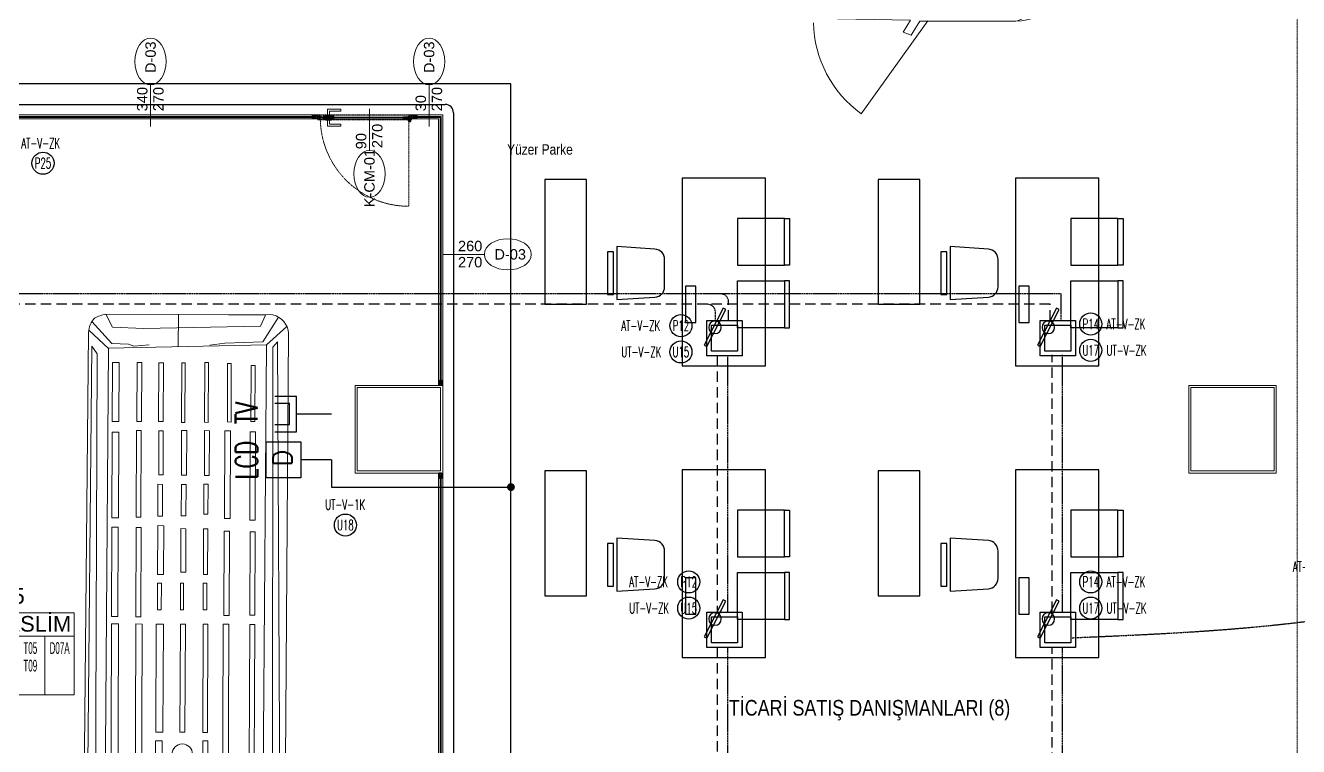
# Model space of a CAD drawing. Extents: x -1439 to 34962, y -872 to 8330.
# Drawn here: x 4082 to 5304, y 748 to 1440 of the extents above; entities that cross this region are included whole.
import ezdxf
from ezdxf.enums import TextEntityAlignment as Align

# ---------------------------------------------------------------- set-up
doc = ezdxf.new("R2010")
doc.units = 0
for name, pattern in [('DASHDOT', [1, 0.5, -0.25, 0, -0.25]), ('DOT2', [0.125, 0, -0.125]), ('HIDDEN', [0.375, 0.25, -0.125])]:
    doc.linetypes.add(name, pattern=pattern)
doc.layers.get('0').update_dxf_attribs({"color": 9, "lineweight": 9})
for name, color, linetype, lineweight in [('0 @ 1', 9, 'Continuous', 9), ('01', 9, 'Continuous', 9), ('04', 9, 'Continuous', 9), ('05', 9, 'Continuous', 9), ('06C', 9, 'Continuous', 9), ('06D', 9, 'Continuous', 9), ('07K', 9, 'Continuous', 9), ('10', 9, 'Continuous', 9), ('14', 9, 'Continuous', 9), ('15', 9, 'Continuous', 9), ('20', 9, 'DOT2', 9), ('21', 9, 'Continuous', 9), ('21_MAHAL', 9, 'Continuous', 9), ('22', 8, 'Continuous', 9), ('E-DATA BAGLATI UCU', 7, 'Continuous', 30), ('E-DATA LCD EKRAN', 7, 'Continuous', 30), ('E-DATA PRİZİ (RJ45)', 7, 'Continuous', 30), ('E-KABLO', 7, 'Continuous', 30), ('E-YAZI', 7, 'Continuous', 30)]:
    doc.layers.add(name, color=color, linetype=linetype, lineweight=lineweight)
doc.styles.add('Arial', font='arial.ttf', dxfattribs={"height": 2.5})
doc.styles.add('E-YAZI', font='txttw.shx')
doc.styles.add('MuuM_TEXT-STANDART', font='ARIALN.TTF')
pattern_1 = [(225, (-604.72494, -2171.82614), (-0.0883883476, 0.0883883476), []), (135, (-604.72494, -2171.82614), (0.0883883476, 0.0883883476), [])]

# ---------------------------------------------------------------- blocks, each defined once
blk = doc.blocks.new('p-kolon-80x80-vw')
at = {"layer": '01'}
blk.add_lwpolyline([(-40, -40), (-40, 40), (40, 40), (40, -40)], close=True, dxfattribs=at)
blk = doc.blocks.new('0_doorno')
blk.add_lwpolyline([(4.5, 0), (12.5, 0)])
blk.add_ellipse((0, 0), major_axis=(-4.5, 0), ratio=0.666667)
at = {"style": 'Arial'}
blk.add_attdef('YUKSEKLIK', text='', height=2, dxfattribs=at).set_placement((5, 5.9), align=Align.TOP_LEFT)
blk.add_attdef('KAPINO', text='', height=1.4, dxfattribs=at).set_placement((-0.02, -0.04), align=Align.MIDDLE)
blk.add_attdef('GENISLIK', text='', height=2, dxfattribs=at).set_placement((5, -1.89), align=Align.BOTTOM_LEFT)
blk = doc.blocks.new('p-araba-crafter-4')
for points in [[(-176.5, 87.2), (-130.7, 82.6), (-71, 80.8), (-77.8, 90), (-164.8, 90.6), (-168.9, 94.5), (-170.1, 101.4, 0.235588), (-164.1, 121.9, 0.356373), (-171.5, 124.8, 0.328834), (-178.7, 117.4, 0.098208), (-180.5, 104.4, 0.009363), (-179, 94.6, 0.839717)], [(-286.7, 85.3), (-228.9, 95.1), (404.5, 91.5, -0.193651), (418.3, 85.7, -0.09777), (422.1, 75.1), (422.1, -85.4, -0.334174), (404.5, -100.4), (-234.9, -98.4, -0.019253), (-284.8, -86.2, -0.261404), (-306, -46.2, 0.013308), (-308.9, 51, -0.283819), (-286.7, 85.3, -0.476839)], [(-291.2, 63.3), (-295.4, 53.2, 0.393869), (-300.4, 47.3, -0.060445), (-299.2, 18.9, -0.299249), (-302.3, 15.3), (-302.5, -6.3), (-299.5, -9.1), (-300.2, -38.1), (-296.1, -41.2), (-296.9, -54.4), (-256, -85.1), (-240.5, -84.7), (-237.6, -87.2), (-204.5, -87.9), (-197.8, -84.4), (-103.3, -77.3), (393.2, -79.2), (389.5, 72.4), (-122.4, 74.1), (-201.9, 84.7), (-283.5, 81.8)], [(-261, 81.5), (-282.2, 81.7, 0.261581), (-288.6, 77.8, -0.022926), (-297.5, 63.2, 0.279532), (-297.7, 59.6), (-263.4, 78.9, 0.295188), (-261, 81.5, 13.178644)], [(-169.4, -89.5), (-202, -92.1, -0.242482), (-229.2, -34.1, 0.010953), (-230.6, 37.7, -0.215831), (-209.2, 84.5, -0.21756)], [(-201.2, -86.1), (-201.2, -86.1, -0.269239), (-226.2, -34.2, 0.010951), (-227.6, 37.7, -0.237508), (-203.9, 84.7, -0.21756)], [(-141.1, 76.7, 0.184522), (-137.6, -79.9, 0.707623)], [(-261, -82.6), (-282.2, -78, -0.261581), (-288.6, -74.1, 0.02138), (-297.5, -58.1, -0.279532), (-297.7, -54.6), (-263.4, -80, -0.295188), (-261, -82.6, -13.178644)], [(-175.7, -98.7), (-174.7, -93), (-169.4, -89.5), (-70.8, -84.6, -0.751196), (-77.1, -92.9), (-156.3, -93.3), (-169.7, -98.6)], [(-176.3, -98.4), (-176.5, -104.8, 0.473416), (-170.5, -125.9, 0.359561), (-161.3, -123.2, 0.175907), (-161, -116.6, 0.133572), (-169.4, -103.5, -0.278118), (-169.4, -98.6, -2.807037)]]:
    blk.add_lwpolyline(points, format="xyb")
for points in [[(-44, 90.8), (391.5, 88.2), (384.2, 83.3), (-51.8, 83.1), (-50.7, 85.7), (-44, 90.8)], [(407, 91.5), (389, 71.9)], [(415, 88.5), (394, 69.1), (393.6, 53), (391.6, 48.1), (392.9, 33.3)], [(422.1, 75.1), (409.8, 68.5), (408.5, 38.7), (411.2, -73.4), (421.7, -78.2), (422.1, -43.7), (422.1, -42.7)], [(-296, 53.1), (-235.9, 54.4), (-229.5, -58.6), (-296.9, -54.2), (-296.9, -45.5), (-245.2, -45.5), (-249, 41.3), (-300.1, 42.1)], [(-236.7, 55), (-249.1, 41.2)], [(391.1, 5.3), (422.1, 5.3)], [(392.9, -24.9), (394.9, -39.4), (396.1, -75.8), (420.1, -90.7)], [(-229.4, -58), (-245.3, -45.5)], [(-50.8, -87.1), (-43.4, -93.9), (396.3, -90), (391.2, -85.3), (-50.7, -86.9)], [(411.1, -98.7), (393.2, -79.2)]]:
    blk.add_lwpolyline(points)
for points in [[(-74.4, 68.3), (124.9, 68.3), (124.9, 61.7), (-74.4, 61.7)], [(131.8, 68.6), (217.8, 68.6), (217.8, 62.3), (131.8, 62.3)], [(226.8, 68.6), (308.9, 68.6), (308.9, 62.2), (226.8, 62.2)], [(319.3, 68.4), (375.9, 68.4), (375.9, 62.1), (319.3, 62.1)], [(-74.3, 45.1), (124.8, 45.1), (124.8, 39), (-74.3, 39)], [(131.6, 45), (217.6, 45), (217.6, 40.4), (131.6, 40.4)], [(227.5, 45), (310.5, 45), (310.5, 40.5), (227.5, 40.5)], [(319.3, 44.8), (375.9, 44.8), (375.9, 40.3), (319.3, 40.3)], [(-74.4, 25.9), (-21.1, 25.9), (-21.1, 19.5), (-74.4, 19.5)], [(-14.7, 25.9), (12.8, 25.9), (12.8, 19.5), (-14.7, 19.5)], [(21.1, 25.5), (124.7, 25.5), (124.7, 18.6), (21.1, 18.6)], [(228.4, 24.4), (259, 24.4), (259, 19.9), (228.4, 19.9)], [(138.5, 24.3), (164.2, 24.3), (164.2, 20.7), (138.5, 20.7)], [(172.3, 24.3), (219.3, 24.3), (219.3, 18.7), (172.3, 18.7)], [(268.1, 23.6), (310.5, 23.6), (310.5, 19.5), (268.1, 19.5)], [(319.3, 24), (375.6, 24), (375.6, 19.5), (319.3, 19.5)], [(-74.3, 2.3), (-20.9, 2.3), (-20.9, -2), (-74.3, -2)], [(21, 2.3), (124.9, 2.3), (124.9, -2.5), (21, -2.5)], [(138.5, 2.4), (164.2, 2.4), (164.2, -0.6), (138.5, -0.6)], [(174.7, 2.2), (216.5, 2.2), (216.5, -2.7), (174.7, -2.7)], [(228.7, 1.9), (259, 1.9), (259, -2.6), (228.7, -2.6)], [(267.9, 1.8), (310.9, 1.8), (310.9, -3.1), (267.9, -3.1)], [(318.6, 1.9), (375.6, 1.9), (375.6, -1.3), (318.6, -1.3)], [(-74.4, -19.6), (-20.7, -19.6), (-20.7, -24.4), (-74.4, -24.4)], [(-14.2, -19.6), (12.9, -19.6), (12.9, -24.4), (-14.2, -24.4)], [(20.9, -19.6), (125, -19.6), (125, -24.1), (20.9, -24.1)], [(138.6, -19.4), (164.4, -19.4), (164.4, -23), (138.6, -23)], [(172.7, -19.6), (216.5, -19.6), (216.5, -23.7), (172.7, -23.7)], [(230.4, -19.7), (259.2, -19.7), (259.2, -23.7), (230.4, -23.7)], [(267.7, -20.2), (310.7, -20.2), (310.7, -24.9), (267.7, -24.9)], [(318.7, -20.1), (376.2, -20.1), (376.2, -23.7), (318.7, -23.7)], [(-74.3, -38.8), (124.9, -38.8), (124.9, -44.3), (-74.3, -44.3)], [(133.3, -39.4), (214.2, -39.4), (214.2, -44.5), (133.3, -44.5)], [(226.4, -39.6), (310.7, -39.6), (310.7, -45.1), (226.4, -45.1)], [(319.1, -42.1), (375.4, -42.1), (375.4, -45.6), (319.1, -45.6)], [(-74.3, -64.2), (124.7, -64.2), (124.7, -69.1), (-74.3, -69.1)], [(133.7, -64.2), (213.6, -64.2), (213.6, -69.1), (133.7, -69.1)], [(224.8, -64), (309.7, -64), (309.7, -69), (224.8, -69)], [(319.8, -64.6), (373.3, -64.6), (373.3, -68.4), (319.8, -68.4)]]:
    blk.add_lwpolyline(points, close=True)
blk.add_circle((0, 0), 9.78)
blk = doc.blocks.new('p-crafter extra uzun')
for p, q in [((-101.1, -108.5), (-190.3, -172.7)), ((92.2, -107), (181.4, -171.1))]:
    blk.add_line(p, q)
at = {"extrusion": (0, 0, -1)}
blk.add_arc((-92.2, -107), 109.8, 215.7081, 269.024, dxfattribs=at)
blk.add_arc((-101.1, -108.5), 109.8, 215.7081, 269.024)
at = {"rotation": 269.7808623825683}
blk.add_blockref('p-araba-crafter-4', (-3.6, -306.8), dxfattribs=at)
blk = doc.blocks.new('p-araba-caddy')
for points in [[(4.3, 87.5), (96.5, 89.4), (104.4, 102.9), (112.3, 100.1), (105.3, 88.5), (403.1, 88.7), (392.4, 85.5), (418.7, 84.4, -0.236784), (423.2, -86), (112.4, -97.4), (113, -112.6), (99.2, -96.1), (12.1, -96.1, -0.35315), (-45.8, -38.2), (-47.8, 31.6, -0.418979), (4.3, 87.5, -0.014091)], [(2.6, 87.1), (-12.8, 80.3, 0.245122), (-38.2, 40.6, 1.092698)], [(409.1, 84.8, -0.220393), (429.1, 10.6, -0.069309), (420.9, -80.6, -0.369387), (413.2, -85.3, 0.321855)], [(64.1, 71.9), (123.6, 65.8, 0.084966), (128.5, -72.9, -0.035125), (66.4, -79.5, -0.194351), (64.1, 71.9, 5.525286)], [(420.8, 66.6), (409.1, 55.6, -0.115145), (408.6, -46.7, 0.095225), (425.8, -65.7, -1.448896)], [(198.7, 59.3), (404.3, 58.7, -0.170159), (399.2, -57.5), (133.8, -68.3)], [(414.2, 20.7, 0.498413), (429.9, 21.3, -5.209749)], [(414.6, 10.4, -0.389225), (429.1, 8.8, 0.453338)], [(-37.1, -40.4), (-20.3, -78.2, 0.180747), (-6, -89.7), (12.1, -96.1)]]:
    blk.add_lwpolyline(points, format="xyb")
for points in [[(128.4, 63.6), (198.3, 59.3), (187, 88.6)], [(-16.6, 71.1), (53.8, 76), (64, 81.8), (88.8, 77.8), (93.6, 84.4), (100.3, 80.4), (104.7, 83.1), (183.5, 83.5), (188.3, 71.1), (129.9, 71.1)], [(220.1, 84.7), (385.3, 81.2), (382, 68.1), (219.9, 73.1), (220.1, 84.7)], [(277.7, 83.1), (275.4, 70.9)], [(330, 82.5), (330.9, 70)], [(404.8, 58), (419.3, 71.2)], [(36.4, 59.8), (-33.1, 43.8), (-47.9, 36), (-46.1, -36), (-30.1, -43.8), (45.2, -66.5)], [(-42.8, 38.7), (-42.7, -37.7)], [(-39.6, 40.4), (-39.4, -39.3)], [(-36.4, 42.1), (-36.2, -40.8)], [(-33.2, 43.7), (-33, -41.8)], [(399.2, -57.5), (422.7, -74.7)], [(217.7, -71.2), (380.6, -66), (385.8, -78.4), (219.1, -84.1), (217.2, -71.2)], [(277.5, -68.5), (278.6, -81.7)], [(328.6, -68.3), (329.4, -80.9)], [(-13.4, -77.2), (54.3, -79.9), (68.9, -86.5), (98.6, -88.7), (103, -86.9), (111, -96.2), (108.3, -88.7), (191.1, -89.1), (192, -93.6)], [(118.2, -77.6), (201.9, -75.8), (199.3, -94.6)]]:
    blk.add_lwpolyline(points)
blk.add_lwpolyline([(53.8, 76), (130, 70.6, 0.08903), (133.8, -71.9, -0.153631), (54.3, -80.6, -0.218697)], format="xyb", close=True)
blk = doc.blocks.new('p- caddy')
for p, q in [((-86.5, 354), (-175.7, 289.9)), ((97.8, 351.9), (187, 287.8))]:
    blk.add_line(p, q)
blk.add_arc((-86.5, 354), 109.8, 215.7081, 269.024)
at = {"extrusion": (0, 0, -1)}
blk.add_arc((-97.8, 351.9), 109.8, 215.7081, 269.024, dxfattribs=at)
at = {"rotation": 268.9244510197643}
blk.add_blockref('p-araba-caddy', (10.6, 442.2), dxfattribs=at)
blk = doc.blocks.new('m-çalışma dolap modül')
at = {"lineweight": -3, "ltscale": 0.5}
blk.add_lwpolyline([(0, 40), (120, 40), (120, 0), (0, 0)], close=True, dxfattribs=at)
blk = doc.blocks.new('m-vw-sandalye-02')
at = {"lineweight": -3, "ltscale": 0.5}
for points in [[(-22.5, 0), (-22.5, -5), (22.5, -5), (22.5, 0)], [(-22.5, -5), (22.5, -5), (22.5, -50), (-22.5, -50)]]:
    blk.add_lwpolyline(points, close=True, dxfattribs=at)
blk = doc.blocks.new('m-vw-sandalye')
at = {"lineweight": -3, "ltscale": 0.5}
blk.add_lwpolyline([(-20.5, 0), (20.5, 0), (20.5, -6), (-20.5, -6)], close=True, dxfattribs=at)
blk.add_lwpolyline([(-25.5, -9), (25.5, -9), (23.1, -45.7, -0.395265), (13.1, -55), (-13.1, -55, -0.395265), (-23.1, -45.7)], format="xyb", close=True, dxfattribs=at)
blk = doc.blocks.new('m-vw-çalışma-p-01')
at = {"lineweight": -3, "ltscale": 0.5}
for p, q in [((11.9, 179), (91.9, 179)), ((11.9, -1), (11.9, 179)), ((91.9, 179), (91.9, -1)), ((91.9, -1), (11.9, -1))]:
    blk.add_line(p, q, dxfattribs=at)
for points in [[(32.8, 159.2), (35.5, 160.5), (53.7, 124.9), (51.1, 123.6)], [(15, 137.5), (25, 137.5), (25, 102.5), (15, 102.5)]]:
    blk.add_lwpolyline(points, close=True, dxfattribs=at)
blk.add_circle((43.3, 142.1), 6, dxfattribs=at)
at = {"lineweight": -3, "ltscale": 0.5, "xscale": -1, "rotation": 270}
blk.add_blockref('m-vw-sandalye-02', (115, 120), dxfattribs=at)
at = {"lineweight": -3, "rotation": 90}
blk.add_blockref('m-vw-sandalye', (-60, 90), dxfattribs=at)
at = {"lineweight": -3, "ltscale": 0.5, "rotation": 270}
blk.add_blockref('m-vw-sandalye-02', (115, 60), dxfattribs=at)
blk = doc.blocks.new('p-strahle-alüminyumdoğramaprofili')
at = {"layer": '10'}
h = blk.add_hatch(dxfattribs=at)
h.set_pattern_fill('NET', color=256, angle=315, style=0)
h.set_pattern_definition(pattern_1)
h.paths.add_polyline_path([(-4.6, 2.6), (-4.7, 2.6), (-4.7, 2.8), (-4.7, 2.8), (-4.7, 2.8), (-4.7, 2.9), (-5, 2.9), (-5, 2.8), (-4.9, 2.8), (-5, 2.6), (-5.1, 2.7), (-5.2, 2.3), (-5.1, 2.3), (-5.1, 2.3), (-5, 2.5, 0.2599), (-4.9, 2.3), (-4.7, 2.3, 0.382682)])
h.paths.add_polyline_path([(-4.9, 2.5), (-4.7, 2.5, -2.16717)], flags=16)
h = blk.add_hatch(dxfattribs=at)
h.set_pattern_fill('NET', color=256, angle=315, style=0)
h.set_pattern_definition(pattern_1)
h.paths.add_polyline_path([(-4.6, 0.9), (-4.7, 0.9), (-4.7, 0.8), (-4.7, 0.7), (-4.7, 0.7), (-4.7, 0.6), (-5, 0.6), (-5, 0.7), (-4.9, 0.7), (-5, 0.9), (-5.1, 0.9), (-5.2, 1.2), (-5.1, 1.2), (-5.1, 1.2), (-5, 1, -0.2599), (-4.9, 1.2), (-4.7, 1.2, -0.382682)])
h.paths.add_polyline_path([(-4.9, 1), (-4.7, 1, 2.16717)], flags=16)
h = blk.add_hatch(dxfattribs=at)
h.set_pattern_fill('NET', color=256, angle=315, style=0)
h.set_pattern_definition([(225, (-608.45214, -2173.53612), (-0.0883883476, 0.0883883476), []), (135, (-608.45214, -2173.53612), (0.0883883476, 0.0883883476), [])])
h.paths.add_polyline_path([(-3.5, 2.3), (-3.5, 2.6), (-4.5, 2.6), (-4.5, 2.3)])
h = blk.add_hatch(dxfattribs=at)
h.set_pattern_fill('NET', color=256, angle=315, style=0)
h.set_pattern_definition([(225, (-608.45214, -2180.04526), (-0.0883883476, 0.0883883476), []), (135, (-608.45214, -2180.04526), (0.0883883476, 0.0883883476), [])])
h.paths.add_polyline_path([(-3.5, 0.9), (-3.5, 1.2), (-4.5, 1.2), (-4.5, 0.9)])
h = blk.add_hatch(dxfattribs=at)
h.set_pattern_fill('NET', color=256, angle=315, style=0)
h.set_pattern_definition([(225, (-629.50454, -2177.58922), (-0.0883883476, 0.0883883476), []), (135, (-629.50454, -2177.58922), (0.0883883476, 0.0883883476), [])])
h.paths.add_polyline_path([(0, 0.7), (0, 1.7), (-0.2, 1.7), (-0.2, 0.7)])
for points in [[(-5.1, 2.7), (-5.2, 2.3)], [(-5.1, 0.9), (-5.2, 1.2)], [(-4.9, 3.6), (-4.9, 3.2), (-4.6, 3.2), (-4.6, 2.9), (-4.5, 2.9), (-4.6, 2.6), (-4.7, 2.6), (-4.7, 2.8), (-4.7, 2.8), (-4.7, 2.8), (-4.7, 3), (-5, 3), (-5, 2.8), (-4.9, 2.8), (-5, 2.6), (-5.1, 2.7), (-5.1, 3.8), (-0.1, 3.8)], [(-5, 2.5), (-5.1, 2.3), (-5.1, 2.3)], [(-5, 1), (-5.1, 1.2), (-5.1, 1.2)], [(-4.7, 2.9), (-5, 2.9)], [(-4.7, 0.6), (-5, 0.6)], [(-2.8, 0.2), (-2.7, 0.2), (-2.7, 0), (-4.9, 0), (-4.9, 0.2), (-4.6, 0.2), (-4.6, 0.7), (-2.7, 0.7)], [(-4.5, 2.9), (-4.5, 2.9), (-4.5, 2.3)], [(-4.5, 0.9), (-4.5, 0.9), (-4.5, 1.3)], [(-3.5, 2.3), (-3.5, 2.6)], [(-3.5, 1.3), (-3.5, 0.9)], [(-2.1, 0.9), (-2.1, 2.6)], [(-0.2, 0.7), (0, 0.7), (0, 1.7)], [(-0.2, 1.7), (0, 1.7)]]:
    blk.add_lwpolyline(points, dxfattribs=at)
for points in [[(-0.2, 2.7), (-0.2, 2.2), (0, 2.2), (0, 2.1), (-0.2, 2.1), (-0.2, 0.4), (0, 0.4), (0, 0), (-0.1, 0), (-0.1, -0.2), (-5.1, -0.2), (-5.1, 0.9), (-5, 0.9), (-4.9, 0.7), (-5, 0.7), (-5, 0.3), (-4.7, 0.3), (-4.7, 0.9), (-4.6, 0.9), (-4.5, 0.9), (-1.3, 0.9), (-1.2, 1.2), (-0.9, 1.2), (-0.9, 0.6), (-0.6, 0.6), (-0.6, 2.7)], [(-2, 0.8), (-1.4, 0.8), (-1.4, 0.1), (-1.3, 0), (-1.3, 0), (-2.1, 0), (-2.1, 0.1), (-2, 0.2)]]:
    blk.add_lwpolyline(points, close=True, dxfattribs=at)
for points in [[(-0.6, 3.3), (-0.6, 3.6), (-4.9, 3.6), (-4.9, 3.6, 0.561743), (-5, 3.7, 0.595966), (-4.9, 3.6, -2.204878)], [(-4.7, 2.5), (-4.9, 2.5, 1)], [(-4.7, 1), (-4.9, 1, -1)], [(-4.6, 2.9), (-4.5, 3.4, -0.833203), (-4.2, 3.4, -0.447088)], [(-4.5, 2.6), (-1.2, 2.6, -0.414214), (-0.9, 2.2), (-0.9, 1.2)], [(-4.2, 3.4), (-4.2, 3, 0.414214), (-4.1, 2.9), (-0.8, 2.9), (-0.8, 3.6)], [(-2.7, 0.7), (-2.7, 0.3), (-2.8, 0.3, 1), (-2.8, 0.2, -1)], [(-0.1, 3.8), (-0.1, 3.6), (-0.5, 3.6), (-0.5, 3.1, -1), (-0.7, 3.1)], [(-0.7, 3.1, -0.305404), (-0.6, 3.3, -5.773092)]]:
    blk.add_lwpolyline(points, format="xyb", dxfattribs=at)
for centre, radius, start, end in [((-4.7, 2.5), 0.253, 168.6676, 234.1258), ((-4.7, 1.1), 0.253, 125.8742, 191.3324), ((-4.8, 2.4), 0.125, 139.5402, 40.4598), ((-4.8, 1.1), 0.125, 319.5402, 220.4598), ((-4.8, 2.5), 0.273, 305.9738, 36.4289), ((-4.8, 1), 0.273, 323.5711, 54.0262)]:
    blk.add_arc(centre, radius, start, end, dxfattribs=at)
blk = doc.blocks.new('*U714')
at = {"layer": '06D'}
for points in [[(5, 4), (611, 4)], [(5, 0), (611, 0)]]:
    blk.add_lwpolyline(points, dxfattribs=at)
at = {"layer": '15'}
for points in [[(2, 2.5), (614, 2.5)], [(614, 1.5), (2, 1.5)]]:
    blk.add_lwpolyline(points, dxfattribs=at)
at = {"layer": '0 @ 1', "linetype": 'Continuous', "xscale": -1}
blk.add_blockref('p-strahle-alüminyumdoğramaprofili', (-0.1, 0.2), dxfattribs=at)
at = {"layer": '0 @ 1', "linetype": 'Continuous'}
blk.add_blockref('p-strahle-alüminyumdoğramaprofili', (616.1, 0.2), dxfattribs=at)
blk = doc.blocks.new('g-kapı kolu-p')
for points in [[(-5, 0.5), (5, 0.5), (5, 1.5), (-5, 1.5)], [(-2.7, 1.5), (2.7, 1.5), (2.7, 2.4), (-2.7, 2.4)], [(-5, -1.5), (5, -1.5), (5, -0.5), (-5, -0.5)], [(-2.7, -1.5), (2.7, -1.5), (2.7, -2.4), (-2.7, -2.4)]]:
    blk.add_lwpolyline(points, close=True)
for points in [[(11.8, 8.2), (-1, 8.2), (-1, 2.4), (0.9, 2.4), (0.9, 6.3), (11.8, 6.3), (11.8, 8.2)], [(11.8, -8.2), (-1, -8.2), (-1, -2.4), (0.9, -2.4), (0.9, -6.3), (11.8, -6.3), (11.8, -8.2)]]:
    blk.add_lwpolyline(points)
blk = doc.blocks.new('k-cambölme-kapı-p')
at = {"layer": '10'}
h = blk.add_hatch(dxfattribs=at)
h.set_pattern_fill('NET', color=256, angle=135, style=0)
h.set_pattern_definition([(135, (3753.7029, 560.85184), (-0.0883883476, -0.0883883476), []), (225, (3753.7029, 560.85184), (0.0883883476, -0.0883883476), [])])
h.paths.add_polyline_path([(2.1, -0.1), (2.1, 0), (2.1, 0), (2, 0.1), (2, 0.1), (2, 0.1), (2, 0.1), (2, -0.3), (1.9, -0.3), (1.9, -0.4), (1.9, -0.5), (1.7, -0.5), (1.8, -0.3), (1.7, -0.3), (1.5, -0.5), (1.4, -0.5), (1.6, -0.3), (1.6, -0.3), (1.5, -0.3), (1.3, -0.4), (1.3, -0.4), (1.3, -0.5), (1.3, -0.5), (1.3, -0.6), (1.3, -0.3), (1.3, -0.3), (1.2, -0.3), (1.2, -0.5), (1.2, -0.6), (1.2, -0.6), (1.3, -0.6), (3.5, -0.6), (3.5, -0.6), (3.4, -0.4), (3.4, -0.3), (3.4, -0.2), (3.4, -0.2), (3.4, -0.2), (2.7, -0.2), (2.7, -0.2), (2.9, -0.2, -1), (2.9, -0.2)])
h.paths.add_polyline_path([(2, -0.2), (2.1, -0.2), (2.1, -0.2), (2.1, -0.2), (2.1, -0.3), (2.9, -0.3), (2.9, -0.3), (2.6, -0.3), (2.5, -0.3), (2.5, -0.3), (2.5, -0.3), (2.5, -0.3), (2.5, -0.3), (2.4, -0.3), (2.4, -0.3), (2.1, -0.3), (2, -0.1), (2, -0.1), (2, -0.1)], flags=16)
h.paths.add_polyline_path([(2.4, -0.3), (2.5, -0.5), (2.1, -0.5), (2.1, -0.3)], flags=16)
h.paths.add_polyline_path([(2.6, -0.3), (2.9, -0.3), (2.9, -0.3), (3.3, -0.3, 0.166992), (3.3, -0.5), (2.7, -0.5), (2.6, -0.4)], flags=16)
h.paths.add_polyline_path([(3, -0.2), (3, -0.2), (3.3, -0.2, 0.10606), (3.3, -0.3), (3, -0.3)], flags=16)
h = blk.add_hatch(dxfattribs=at)
h.set_pattern_fill('NET', color=256, angle=135, style=0)
h.set_pattern_definition([(45, (474.94443, 2280.71206), (0.0883883476, -0.0883883476), []), (315, (474.94443, 2280.71206), (-0.0883883476, -0.0883883476), [])])
h.paths.add_polyline_path([(87.3, -0.2), (87.3, -0.2), (87.1, -0.2, 1), (87.1, -0.2), (87.9, -0.2), (87.9, 0), (87.9, 0), (88, 0.1), (88, 0.1), (88, 0.1), (88, -0.3), (88.1, -0.3), (88.1, -0.4), (88.1, -0.5), (88.3, -0.5), (88.2, -0.3), (88.3, -0.3), (88.5, -0.5), (88.6, -0.5), (88.4, -0.3), (88.4, -0.3), (88.5, -0.3), (88.7, -0.4), (88.7, -0.4), (88.7, -0.5), (88.7, -0.5), (88.7, -0.6), (88.7, -0.3), (88.7, -0.3), (88.8, -0.3), (88.8, -0.5), (88.8, -0.6), (88.8, -0.6), (88.7, -0.6), (86.5, -0.6), (86.5, -0.6), (86.6, -0.4), (86.6, -0.3), (86.6, -0.2), (86.6, -0.2), (86.6, -0.2)])
h.paths.add_polyline_path([(87.3, -0.5), (87.4, -0.4), (87.4, -0.3), (87.1, -0.3), (87.1, -0.3), (87, -0.3), (87, -0.3), (87, -0.2), (87, -0.2), (86.7, -0.2, -0.292264), (86.7, -0.5)], flags=16)
h.paths.add_polyline_path([(87.5, -0.5), (87.6, -0.5), (87.5, -0.4)], flags=16)
h.paths.add_polyline_path([(87.6, -0.4), (87.7, -0.5), (87.9, -0.5), (87.9, -0.3), (87.6, -0.3)], flags=16)
h.paths.add_polyline_path([(87.6, -0.5), (87.7, -0.6), (87.7, -0.5)], flags=16)
for points in [[(2, -0.3), (2, 2.1), (2.1, 2.1), (2.1, 2.3, 0.414214), (1.9, 2.4), (0.1, 2.4, 0.414214), (0, 2.4), (0, -2.4, 0.414214), (0.1, -2.4), (2.1, -2.4), (2.1, -2.3), (2.1, -2.2), (2.1, -2.2), (2.1, -2.2), (2.1, -2.2), (2.1, -2.2), (2.1, -0.9)], [(88, -0.3), (88, 2.1), (87.9, 2.1), (87.9, 2.3, -0.414214), (88.1, 2.4), (89.9, 2.4, -0.414214), (90, 2.4), (90, -2.4, -0.414214), (89.9, -2.4), (87.9, -2.4), (87.9, -2.3), (87.9, -2.2), (87.9, -2.2), (87.9, -2.2), (87.9, -2.2), (87.9, -2.2), (87.9, -0.9)], [(1.5, -0.3), (1.3, -0.4), (1.3, -0.4), (1.3, -0.5), (1.3, -0.5), (1.3, -0.6), (1.3, -0.3), (1.3, -0.3), (1.2, -0.3), (1.2, -0.5), (1.2, -0.6), (1.2, -0.6), (1.3, -0.6), (3.5, -0.6), (3.5, -0.6), (3.4, -0.4), (3.4, -0.3), (3.4, -0.2), (3.4, -0.2), (3.4, -0.2), (2.7, -0.2), (2.7, -0.2), (2.9, -0.2, -1), (2.9, -0.2, -1)], [(88.5, -0.3), (88.7, -0.4), (88.7, -0.4), (88.7, -0.5), (88.7, -0.5), (88.7, -0.6), (88.7, -0.3), (88.7, -0.3), (88.8, -0.3), (88.8, -0.5), (88.8, -0.6), (88.8, -0.6), (88.7, -0.6), (86.5, -0.6), (86.5, -0.6), (86.6, -0.4), (86.6, -0.3), (86.6, -0.2), (86.6, -0.2), (86.6, -0.2), (87.3, -0.2), (87.3, -0.2), (87.1, -0.2, 1), (87.1, -0.2, 1)], [(86.7, -0.5), (87.3, -0.5), (87.4, -0.4), (87.4, -0.3), (87.1, -0.3), (87.1, -0.3), (87, -0.3), (87, -0.3), (87, -0.2), (87, -0.2), (86.7, -0.2, 1)]]:
    blk.add_lwpolyline(points, format="xyb", dxfattribs=at)
at = {"layer": '10', "linetype": 'DASHDOT', "ltscale": 0.05}
for points in [[(3.2, 3.6), (0.2, 3.6)], [(1.7, 2.1), (1.7, 4.9)], [(6.1, 1.4), (6.1, -0.5)]]:
    blk.add_lwpolyline(points, dxfattribs=at)
at = {"layer": '10'}
for points in [[(1.8, 2.3), (0.2, 2.3), (0.2, 2), (0.4, 2), (0.4, 1.9), (0.2, 1.9), (0.2, 1.2), (0.4, 1.2), (0.4, -0.4), (0.2, -0.4), (0.2, -1.2), (0.4, -1.2), (0.4, -1.4), (0.2, -1.4), (0.2, -2.2), (1.8, -2.2), (1.8, -1.7), (1.6, -1.7), (1.6, -1.6), (1.8, -1.6), (1.8, -1.4), (1.6, -1.4), (1.6, -1.2), (1.7, -1.2), (1.7, -0.8), (1.1, -0.8), (1.1, -0.1), (1.5, -0.1), (1.5, 1.9), (1.6, 2), (1.8, 2), (1.8, 2.3)], [(0.7, 3.6), (0.7, 2.4)], [(0.7, 2.3), (0.7, -0.2), (1.1, -0.2)], [(1.1, 2.4), (1.1, 2.9)], [(1.1, -0.1), (1.1, 2.3)], [(1.5, 1.9), (1.1, 1.9)], [(1.2, 1.9), (1.2, -0.1)], [(2.9, -0.2), (2.1, -0.1), (2.1, 0), (2.1, 0), (2, 0.1), (2, 0.1), (2, 0.1), (2, 0.1)], [(3.8, 0.9), (2.6, 3.2)], [(4.1, 1.3), (2.7, 4)], [(8.1, 0.9), (8.1, 1.3), (4.1, 1.3)], [(5.3, 0.9), (5.3, -0.2)], [(5.5, 1.3), (5.8, 1), (5.8, 0.9)], [(5.6, 0.9), (5.6, -0.2)], [(6.8, 1.3), (6.5, 1), (6.5, 0.9)], [(6.7, 0.9), (6.7, -0.2)], [(7, 0.9), (7, -0.2)], [(87.1, -0.2), (87.9, -0.2), (87.9, 0), (87.9, 0), (88, 0.1), (88, 0.1), (88, 0.1)], [(88.2, 2.3), (89.8, 2.3), (89.8, 2), (89.6, 2), (89.6, 1.9), (89.8, 1.9), (89.8, 1.2), (89.6, 1.2), (89.6, -0.4), (89.8, -0.4), (89.8, -1.2), (89.6, -1.2), (89.6, -1.4), (89.8, -1.4), (89.8, -2.2), (88.2, -2.2), (88.2, -1.7), (88.4, -1.7), (88.4, -1.6), (88.2, -1.6), (88.2, -1.4), (88.4, -1.4), (88.4, -1.2), (88.3, -1.2), (88.3, -0.8), (88.9, -0.8), (88.9, -0.1), (88.5, -0.1), (88.5, 1.9), (88.4, 2), (88.2, 2), (88.2, 2.3)], [(2.1, -0.9), (3.6, -0.9), (3.6, -0.6), (1.2, -0.6), (1.2, -0.3), (2, -0.3)], [(1.6, -0.3), (1.6, -0.3), (1.4, -0.5), (1.5, -0.5), (1.7, -0.3)], [(1.8, -0.3), (1.7, -0.5), (1.9, -0.5), (1.9, -0.4), (1.9, -0.3)], [(3.3, -0.5), (2.7, -0.5), (2.6, -0.4), (2.6, -0.3), (2.9, -0.3), (2.9, -0.3)], [(3.3, -0.3), (3.3, -0.3), (2.9, -0.3)], [(3, -0.3), (3, -0.2), (3, -0.2), (3.3, -0.2)], [(3, -0.3), (3.3, -0.3), (3.3, -0.3)], [(4.1, -0.2), (4.1, -0.5), (8.1, -0.5)], [(8.1, -0.5), (8.1, -0.2)], [(87.9, -0.9), (86.4, -0.9), (86.4, -0.6), (88.8, -0.6), (88.8, -0.3), (88, -0.3)], [(87.6, -0.5), (87.5, -0.4), (87.5, -0.5), (87.6, -0.5)], [(88.2, -0.3), (88.3, -0.5), (88.1, -0.5), (88.1, -0.4), (88.1, -0.3)], [(88.4, -0.3), (88.4, -0.3), (88.6, -0.5), (88.5, -0.5), (88.3, -0.3)]]:
    blk.add_lwpolyline(points, dxfattribs=at)
for points in [[(2, -0.1), (2, -0.1), (2, -0.2), (2.1, -0.2), (2.1, -0.2), (2.1, -0.2), (2.1, -0.3), (2.9, -0.3), (2.9, -0.3), (2.6, -0.3), (2.5, -0.3), (2.5, -0.3), (2.5, -0.3), (2.5, -0.3), (2.5, -0.3), (2.4, -0.3), (2.4, -0.3), (2.1, -0.3), (2, -0.1)], [(2.1, -0.5), (2.1, -0.3), (2.4, -0.3), (2.5, -0.5), (2.5, -0.5)], [(87.9, -0.5), (87.9, -0.3), (87.6, -0.3), (87.6, -0.4), (87.7, -0.5)], [(87.6, -0.5), (87.7, -0.5), (87.7, -0.6)]]:
    blk.add_lwpolyline(points, close=True, dxfattribs=at)
blk.add_circle((1.7, 3.7), 1.02, dxfattribs=at)
for centre, start, end in [((3.6, -0.4), 148.8979, 173.1144), ((3.6, -0.4), 176.143, 214.0649), ((86.4, -0.4), 325.9351, 31.1021)]:
    blk.add_arc(centre, 0.322, start, end, dxfattribs=at)
at = {"layer": '15', "linetype": 'DOT2'}
blk.add_lwpolyline([(2.5, 0.4), (2.5, 85.4)], dxfattribs=at)
at = {"layer": '15'}
blk.add_lwpolyline([(2.6, 0.9), (87.4, 0.9), (87.5, 0.8), (87.5, -0.1), (87.4, -0.2), (2.6, -0.2), (2.6, -0.2), (2.5, -0.1), (2.5, 0.8), (2.6, 0.9)], dxfattribs=at)
at = {"layer": '15', "linetype": 'DOT2'}
blk.add_arc((2.5, 0.4), 85, 0, 90, dxfattribs=at)
at = {"layer": '20'}
for p, q in [((87.9, 2.4), (2.1, 2.4)), ((87.9, 2.1), (2.1, 2.1)), ((87.9, -2.2), (2.1, -2.2)), ((87.9, -2.4), (2.1, -2.4))]:
    blk.add_line(p, q, dxfattribs=at)
at = {"layer": '06C', "xscale": -1}
blk.add_blockref('g-kapı kolu-p', (79.6, 0.4), dxfattribs=at)
blk = doc.blocks.new('*U693')
at = {"layer": '06D'}
for points in [[(5, 4), (325, 4)], [(5, 0), (325, 0)]]:
    blk.add_lwpolyline(points, dxfattribs=at)
at = {"layer": '15'}
for points in [[(2, 2.5), (328, 2.5)], [(328, 1.5), (2, 1.5)]]:
    blk.add_lwpolyline(points, dxfattribs=at)
at = {"layer": '0 @ 1', "linetype": 'Continuous', "xscale": -1}
blk.add_blockref('p-strahle-alüminyumdoğramaprofili', (-0.1, 0.2), dxfattribs=at)
at = {"layer": '0 @ 1', "linetype": 'Continuous'}
blk.add_blockref('p-strahle-alüminyumdoğramaprofili', (330.1, 0.2), dxfattribs=at)
blk = doc.blocks.new('p-Ltrimlinedograma')
at = {"layer": '06D'}
for points in [[(-30, 260), (0, 260), (0, 5)], [(-30, 256), (-4, 256), (-4, 5)]]:
    blk.add_lwpolyline(points, dxfattribs=at)
at = {"layer": '15'}
for points in [[(-1.5, 258.5), (-28, 258.5)], [(-2.5, 257.5), (-28, 257.5)], [(-2.5, 2), (-2.5, 258.5)], [(-1.5, 258.5), (-1.5, 2)]]:
    blk.add_lwpolyline(points, dxfattribs=at)
at = {"layer": '0 @ 1', "linetype": 'Continuous'}
for p, rotation in [((-30.1, 259.8), 180), ((-3.8, -0.1), 270)]:
    blk.add_blockref('p-strahle-alüminyumdoğramaprofili', p, dxfattribs=dict(at, rotation=rotation))
blk = doc.blocks.new('0_roomno2')
blk.add_lwpolyline([(19.38, -10.5), (0, -10.5), (0, 0), (19.38, 0)], close=True)
for points in [[(0, -3), (19.38, -3)], [(8.12, -3), (8.12, -10.5)], [(11.88, -3), (11.88, -10.5)], [(15.62, -3), (15.62, -10.5)], [(0, -6.75), (8.12, -6.75)]]:
    blk.add_lwpolyline(points)
at = {"style": 'MuuM_TEXT-STANDART', "width": 0.6}
blk.add_text('H:', height=1.5, dxfattribs=at).set_placement((0.35, -8.61), align=Align.MIDDLE_LEFT)
at = {"style": 'Arial'}
blk.add_attdef('ODANO', (0, 1.17), '', height=2, dxfattribs=at)
blk.add_attdef('MEKANADI', text='', height=2, dxfattribs=at).set_placement((0.35, -3), align=Align.BOTTOM_LEFT)
at = {"style": 'MuuM_TEXT-STANDART', "width": 0.6}
for tag, p in [('M2', (0.35, -4.88)), ('TEMIZTAVANYUKSEKLIGI', (1.8, -8.61))]:
    blk.add_attdef(tag, text='', height=1.5, dxfattribs=at).set_placement(p, align=Align.MIDDLE_LEFT)
for tag, p in [('YER01', (10, -4.5)), ('TAVAN01', (13.75, -4.5)), ('DUVAR01', (17.5, -4.5)), ('YER02', (10, -6.75)), ('TAVAN02', (13.75, -6.75)), ('DUVAR02', (17.5, -6.75)), ('YER03', (10, -9)), ('TAVAN03', (13.75, -9)), ('DUVAR03', (17.5, -9))]:
    blk.add_attdef(tag, text='', height=1.5, dxfattribs=at).set_placement(p, align=Align.MIDDLE_CENTER)
blk = doc.blocks.new('E-DÖŞEME BUAT')
at = {"layer": 'E-YAZI', "color": 3}
blk.add_lwpolyline([(-34, 34), (0, 34), (0, 0), (-34, 0)], close=True, dxfattribs=at)
at = {"layer": 'E-YAZI', "color": 5}
blk.add_lwpolyline([(-29.5, 29.5), (-4.5, 29.5), (-4.5, 4.5), (-29.5, 4.5)], close=True, dxfattribs=at)
blk = doc.blocks.new('E-LCD+TV')
at = {"layer": 'E-DATA PRİZİ (RJ45)', "color": 1}
for p, q in [((38.5, 77.5), (38.5, 48)), ((48.3, 77.5), (48.3, 57.8)), ((77.8, 77.5), (77.8, 57.8)), ((87.6, 77.5), (87.6, 48)), ((48.3, 57.8), (77.8, 57.8)), ((0, 0), (0, 42)), ((38.5, 48), (87.6, 48)), ((63, 48), (63, 0))]:
    blk.add_line(p, q, dxfattribs=at)
blk.add_lwpolyline([(-24.6, 89.6), (24.6, 89.6), (24.6, 42), (-24.6, 42)], close=True, dxfattribs=at)
at = {"layer": 'E-DATA PRİZİ (RJ45)', "color": 1, "style": 'E-YAZI'}
blk.add_text('D', height=25.6, dxfattribs=at).set_placement((-8.8, 54.6))
at = {"layer": 'E-YAZI', "color": 1, "style": 'E-YAZI', "width": 0.7}
for s, p in [('LCD', (-27, 101.6)), ('TV', (49, 101.6))]:
    blk.add_text(s, height=30, dxfattribs=at).set_placement(p)

msp = doc.modelspace()

# ---------------------------------------------------------------- linework, layer by layer
at = {"layer": '14'}
for points in [[(4398.84, 1094.5), (4482.84, 1094.5), (4482.84, 1010.5), (4398.84, 1010.5)], [(5198.84, 1094.5), (5282.84, 1094.5), (5282.84, 1010.5), (5198.84, 1010.5)]]:
    msp.add_lwpolyline(points, close=True, dxfattribs=at)
at = {"layer": '20'}
msp.add_lwpolyline([(5282.84, 3972.5), (5282.84, 3912.5), (5302.84, 3912.5), (5302.84, 290.44), (5282.84, 290.44), (5282.83, 234.5)], dxfattribs=at)
at = {"layer": 'E-DATA BAGLATI UCU', "color": 4, "const_width": 3.75}
msp.add_lwpolyline([(4548.32, 998.88, -1), (4548.32, 995.13, -1)], format="xyb", close=True, dxfattribs=at)
at = {"layer": 'E-KABLO', "color": 4, "ltscale": 40}
for p, q in [((4548.32, 1384.3), (3589.15, 1384.3)), ((4548.32, 263.12), (4548.32, 1384.3)), ((4376.08, 1023.14), (4376.08, 997)), ((4376.08, 997), (4548.32, 997))]:
    msp.add_line(p, q, dxfattribs=at)
at = {"layer": 'E-KABLO', "color": 6, "ltscale": 40}
for p, q in [((3579.15, 1364.44), (4442.62, 1364.44)), ((4442.62, 1364.44), (4485.16, 1364.44)), ((4493.16, 1356.44), (4493.16, 292.02))]:
    msp.add_line(p, q, dxfattribs=at)
at = {"layer": 'E-KABLO', "color": 4, "linetype": 'HIDDEN', "ltscale": 3}
for p, q in [((4749.7, 1182.5), (3733.33, 1182.5)), ((5076.42, 1182.5), (4737.98, 1182.5)), ((5076.42, 1157), (5076.42, 1182.5)), ((4756.15, 1123), (4756.15, 877)), ((5077.67, 877), (5077.67, 1123.86)), ((4756.15, 843), (4756.15, 597)), ((5077.67, 597), (5077.67, 843))]:
    msp.add_line(p, q, dxfattribs=at)
at = {"layer": 'E-KABLO', "color": 4, "linetype": 'HIDDEN', "ltscale": 40}
msp.add_line((4757.2, 1157), (4757.2, 1175), dxfattribs=at)
at = {"layer": 'E-KABLO', "color": 6, "linetype": 'HIDDEN', "ltscale": 40}
for p, q in [((4737.07, 1172.5), (3743.33, 1172.5)), ((5065.79, 1172.5), (4730.39, 1172.5)), ((5065.79, 1157), (5065.79, 1172.5)), ((4746.15, 1123), (4746.15, 877)), ((5067.67, 877), (5067.67, 1123.86)), ((4746.15, 843), (4746.15, 597)), ((5067.67, 597), (5067.67, 843))]:
    msp.add_line(p, q, dxfattribs=at)
at = {"layer": 'E-KABLO', "color": 6, "linetype": 'HIDDEN', "ltscale": 3}
msp.add_line((4744.57, 1157), (4744.57, 1165), dxfattribs=at)
at = {"layer": 'E-KABLO', "color": 7, "linetype": 'Continuous'}
for centre in [(4099.16, 1308.04), (4711.45, 1152.03), (5104.84, 1153.57), (4711.45, 1126.81), (5104.84, 1128.35), (4718.99, 906.01), (5104.84, 906.01), (4718.99, 880.78), (5104.84, 880.78)]:
    msp.add_circle(centre, 10.61, dxfattribs=at)
at = {"layer": 'E-KABLO', "color": 20, "linetype": 'Continuous'}
msp.add_circle((4389.44, 960.51), 10.61, dxfattribs=at)
at = {"layer": 'E-KABLO', "color": 6, "ltscale": 40}
msp.add_arc((4485.16, 1356.44), 8, 0, 90, dxfattribs=at)
at = {"layer": 'E-KABLO', "color": 4, "linetype": 'HIDDEN', "ltscale": 3}
msp.add_arc((4749.7, 1175), 7.5, 0, 90, dxfattribs=at)
at = {"layer": 'E-KABLO', "color": 6, "linetype": 'HIDDEN', "ltscale": 3}
msp.add_arc((4737.07, 1165), 7.5, 0, 90, dxfattribs=at)
msp.add_spline([(5087.15, 852.36), (5287.51, 865.24), (5486.25, 895.73)], degree=3, dxfattribs=at)

# ---------------------------------------------------------------- block references
at = {"linetype": 'Continuous'}
msp.add_blockref('*U693', (4032.85, 1350.5), dxfattribs=at)
for name, p in [('p-Ltrimlinedograma', (4482.84, 1094.5)), ('p-kolon-80x80-vw', (4440.84, 1052.5)), ('p-kolon-80x80-vw', (5240.84, 1052.5))]:
    msp.add_blockref(name, p)
at = {"linetype": 'Continuous', "rotation": 270}
msp.add_blockref('*U714', (4478.84, 1010.49), dxfattribs=at)
at = {"layer": '04'}
for name, p, rotation in [('p- caddy', (4596.64, 1542.5), 270), ('p-crafter extra uzun', (4229.27, 433.78), 180)]:
    msp.add_blockref(name, p, dxfattribs=dict(at, rotation=rotation))
at = {"layer": '05', "lineweight": -3, "xscale": -1}
for name, p, rotation in [('m-çalışma dolap modül', (4620.84, 1292.5), 90), ('m-vw-çalışma-p-01', (4700.84, 1292.5), 180), ('m-çalışma dolap modül', (4940.84, 1292.5), 90), ('m-vw-çalışma-p-01', (5020.84, 1292.5), 180), ('m-çalışma dolap modül', (4620.84, 1012.5), 90)]:
    msp.add_blockref(name, p, dxfattribs=dict(at, rotation=rotation))
at = {"layer": '05', "xscale": -1}
for name, p, rotation in [('m-vw-çalışma-p-01', (4700.84, 1012.5), 180), ('m-çalışma dolap modül', (4940.84, 1012.5), 90), ('m-vw-çalışma-p-01', (5020.84, 1012.5), 180)]:
    msp.add_blockref(name, p, dxfattribs=dict(at, rotation=rotation))
at = {"layer": '07K', "rotation": 180}
msp.add_blockref('k-cambölme-kapı-p', (4452.84, 1352.06), dxfattribs=at)
at = {"layer": '21_MAHAL'}
ref = msp.add_blockref('0_roomno2', (3983.86, 876.21), dxfattribs=dict(at, xscale=7.5, yscale=7.5, zscale=7.5))
ref.add_attrib('ODANO', 'VW-ZK-05', (3983.86, 884.99), dxfattribs={"layer": '0', "height": 15, "style": 'Arial'})
ref.add_attrib('MEKANADI', 'ARAÇ TESLİM', dxfattribs={"layer": '0', "height": 15, "style": 'Arial'}).set_placement((3986.48, 853.71), align=Align.BOTTOM_LEFT)
ref.add_attrib('M2', '##### m2', dxfattribs={"layer": '0', "height": 11.25, "style": 'MuuM_TEXT-STANDART', "width": 0.6}).set_placement((3986.48, 839.65), align=Align.MIDDLE_LEFT)
ref.add_attrib('TEMIZTAVANYUKSEKLIGI', '5.50 m', dxfattribs={"layer": '0', "height": 11.25, "style": 'MuuM_TEXT-STANDART', "width": 0.6}).set_placement((3997.36, 811.65), align=Align.MIDDLE_LEFT)
ref.add_attrib('YER01', 'Y14', dxfattribs={"layer": '0', "height": 11.25, "style": 'MuuM_TEXT-STANDART', "width": 0.6}).set_placement((4058.86, 842.46), align=Align.MIDDLE_CENTER)
ref.add_attrib('TAVAN01', 'T05', dxfattribs={"layer": '0', "height": 11.25, "style": 'MuuM_TEXT-STANDART', "width": 0.6}).set_placement((4086.98, 842.46), align=Align.MIDDLE_CENTER)
ref.add_attrib('DUVAR01', 'D07A', dxfattribs={"layer": '0', "height": 11.25, "style": 'MuuM_TEXT-STANDART', "width": 0.6}).set_placement((4115.11, 842.46), align=Align.MIDDLE_CENTER)
ref.add_attrib('TAVAN02', 'T09', dxfattribs={"layer": '0', "height": 11.25, "style": 'MuuM_TEXT-STANDART', "width": 0.6}).set_placement((4086.98, 825.59), align=Align.MIDDLE_CENTER)
at = {"layer": '22'}
ref = msp.add_blockref('0_doorno', (4202.43, 1405.71), dxfattribs=dict(at, xscale=-5, yscale=5, zscale=5, rotation=90))
ref.add_attrib('KAPINO', 'D-03', dxfattribs={"layer": '0', "height": 10, "rotation": 90, "style": 'Arial'}).set_placement((4202.43, 1409.76), align=Align.MIDDLE)
ref.add_attrib('GENISLIK', '340', dxfattribs={"layer": '0', "height": 10, "rotation": 90, "style": 'Arial'}).set_placement((4202.43, 1357.89), align=Align.BOTTOM_LEFT)
ref.add_attrib('YUKSEKLIK', '270', dxfattribs={"layer": '0', "height": 10, "rotation": 90, "style": 'Arial'}).set_placement((4204.93, 1357.89), align=Align.TOP_LEFT)
ref = msp.add_blockref('0_doorno', (4469.77, 1405.71), dxfattribs=dict(at, xscale=-5, yscale=5, zscale=5, rotation=90))
ref.add_attrib('KAPINO', 'D-03', dxfattribs={"layer": '0', "height": 10, "rotation": 90, "style": 'Arial'}).set_placement((4469.77, 1409.76), align=Align.MIDDLE)
ref.add_attrib('GENISLIK', '30', dxfattribs={"layer": '0', "height": 10, "rotation": 90, "style": 'Arial'}).set_placement((4469.77, 1357.89), align=Align.BOTTOM_LEFT)
ref.add_attrib('YUKSEKLIK', '270', dxfattribs={"layer": '0', "height": 10, "rotation": 90, "style": 'Arial'}).set_placement((4472.27, 1357.89), align=Align.TOP_LEFT)
ref = msp.add_blockref('0_doorno', (4412.51, 1297.76), dxfattribs=dict(at, xscale=5, yscale=5, zscale=5, rotation=90))
ref.add_attrib('KAPINO', 'K-CM-01', dxfattribs={"layer": '0', "height": 10, "rotation": 90, "style": 'Arial'}).set_placement((4412.51, 1293.72), align=Align.MIDDLE)
ref.add_attrib('GENISLIK', '90', dxfattribs={"layer": '0', "height": 10, "rotation": 90, "style": 'Arial'}).set_placement((4412.51, 1321.42), align=Align.BOTTOM_LEFT)
ref.add_attrib('YUKSEKLIK', '270', dxfattribs={"layer": '0', "height": 10, "rotation": 90, "style": 'Arial'}).set_placement((4415.01, 1322.53), align=Align.TOP_LEFT)
ref = msp.add_blockref('0_doorno', (4545.34, 1220.5), dxfattribs=dict(at, xscale=-5, yscale=5, zscale=5))
ref.add_attrib('KAPINO', 'D-03', dxfattribs={"layer": '0', "height": 10, "style": 'Arial'}).set_placement((4547.6, 1220.5), align=Align.MIDDLE)
ref.add_attrib('GENISLIK', '260', dxfattribs={"layer": '0', "height": 10, "style": 'Arial'}).set_placement((4497.52, 1220.5), align=Align.BOTTOM_LEFT)
ref.add_attrib('YUKSEKLIK', '270', dxfattribs={"layer": '0', "height": 10, "style": 'Arial'}).set_placement((4497.52, 1218), align=Align.TOP_LEFT)
at = {"layer": 'E-DATA LCD EKRAN', "color": 1, "xscale": 0.7, "yscale": 0.7, "zscale": 0.7, "rotation": 89.99999999999999}
msp.add_blockref('E-LCD+TV', (4376.08, 1023.14), dxfattribs=at)
at = {"layer": 'E-YAZI', "color": 1}
for p in [(4770.34, 1123), (5090.34, 1123), (4770.34, 843), (5090.34, 843)]:
    msp.add_blockref('E-DÖŞEME BUAT', p, dxfattribs=at)

# ---------------------------------------------------------------- texts
at = {"layer": '21', "style": 'MuuM_TEXT-STANDART'}
for s, height, p in [('Yüzer Parke', 10, (4544.66, 1313.23)), ('TİCARİ SATIŞ DANIŞMANLARI (8)', 15, (4757.46, 773.09))]:
    msp.add_text(s, height=height, dxfattribs=at).set_placement(p, align=Align.BOTTOM_LEFT)
at = {"layer": 'E-KABLO', "color": 3, "linetype": 'Continuous', "style": 'E-YAZI', "width": 0.6}
for s, p in [('P25', (4099.16, 1308.04)), ('P12', (4711.45, 1152.03)), ('P14', (5104.84, 1153.57)), ('U15', (4711.45, 1126.81)), ('U17', (5104.84, 1128.35)), ('P12', (4718.99, 906.01)), ('P14', (5104.84, 906.01)), ('U15', (4718.99, 880.78)), ('U17', (5104.84, 880.78))]:
    msp.add_text(s, height=10, dxfattribs=at).set_placement(p, align=Align.MIDDLE_CENTER)
at = {"layer": 'E-KABLO', "color": 20, "linetype": 'Continuous', "style": 'E-YAZI', "width": 0.6}
msp.add_text('UT-V-1K', height=10, dxfattribs=at).set_placement((4370.07, 975.25, 0))
msp.add_text('U18', height=10, dxfattribs=at).set_placement((4389.44, 960.51), align=Align.MIDDLE_CENTER)
at = {"layer": 'E-YAZI', "color": 3, "style": 'E-YAZI', "width": 0.6}
for s, p in [('AT-V-ZK', (4078.34, 1322.18)), ('AT-V-ZK', (4654.27, 1147.04, 0)), ('AT-V-ZK', (5120.02, 1148.58, 0)), ('UT-V-ZK', (4654.27, 1121.81, 0)), ('UT-V-ZK', (5120.02, 1123.35, 0)), ('AT-V-ZK', (5298.7, 915.61, 0)), ('AT-V-ZK', (4661.81, 901.01, 0)), ('AT-V-ZK', (5120.02, 901.01, 0)), ('UT-V-ZK', (4661.81, 875.78, 0)), ('UT-V-ZK', (5120.02, 875.78, 0))]:
    msp.add_text(s, height=10, dxfattribs=at).set_placement(p)

doc.saveas('drawing.dxf')
